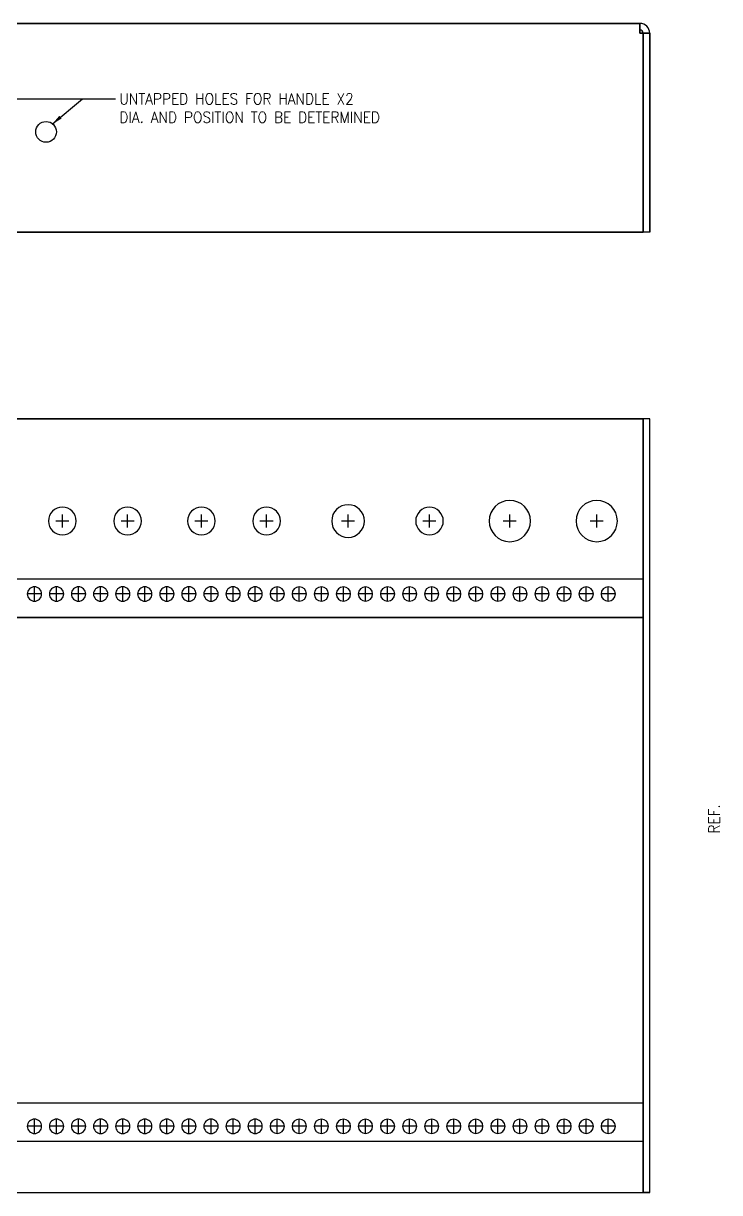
# Model space of a CAD drawing. Header units: inches. Extents: x -5.2 to 15.6, y -18.4 to 3.6.
# Drawn here: x 9.26 to 15.57, y -7.01 to 3.58 of the extents above; entities that cross this region are included whole.
import ezdxf

# ---------------------------------------------------------------- set-up
doc = ezdxf.new("R2010")
doc.units = ezdxf.units.IN
doc.header["$LTSCALE"] = 0.5
doc.header["$MEASUREMENT"] = 0
doc.layers.get('0').update_dxf_attribs({"lineweight": 25, "true_color": 0x000000})
doc.styles.add('QCADDimTextStyle', font='Unicode')
doc.styles.add('textstyle13', font='Standard')
doc.styles.add('textstyle14', font='Standard')
doc.dimstyles.new('QCADDimStyle', dxfattribs={"dimscale": 0.03937, "dimtxt": 2.5, "dimasz": 2.5, "dimexe": 1.25, "dimexo": 0.625, "dimtad": 1, "dimtoh": 1, "dimdec": 4, "dimzin": 0, "dimdsep": 46, "dimtxsty": 'QCADDimTextStyle', "dimcen": 0.09, "dimadec": 0, "dimazin": 0, "dimtfac": 1, "dimtdec": 4, "dimtofl": 0, "dimtmove": 0, "dimatfit": 3, "dimfxl": 1, "dimtolj": 1, "dimtzin": 0, "dimarcsym": 0})

msp = doc.modelspace()

# ---------------------------------------------------------------- linework, layer by layer
for p, q in [((0.088, 3.583), (14.852, 3.583)), ((14.852, 3.583), (0.088, 3.583)), ((0.088, 3.583), (14.852, 3.583)), ((14.852, 3.582), (14.852, 3.583)), ((14.852, 3.583), (14.852, 3.582)), ((14.852, 3.583), (14.852, 3.494)), ((14.852, 3.581), (14.852, 3.582)), ((14.852, 3.582), (14.852, 3.581)), ((14.852, 3.578), (14.852, 3.581)), ((14.852, 3.581), (14.852, 3.578)), ((14.852, 3.574), (14.852, 3.578)), ((14.852, 3.578), (14.852, 3.574)), ((14.852, 3.569), (14.852, 3.574)), ((14.852, 3.574), (14.852, 3.569)), ((14.852, 3.564), (14.852, 3.569)), ((14.852, 3.569), (14.852, 3.564)), ((14.852, 3.557), (14.852, 3.564)), ((14.852, 3.564), (14.852, 3.557)), ((14.852, 3.549), (14.852, 3.557)), ((14.852, 3.557), (14.852, 3.549)), ((14.852, 3.541), (14.852, 3.549)), ((14.852, 3.549), (14.852, 3.541)), ((14.852, 3.533), (14.852, 3.541)), ((14.852, 3.541), (14.852, 3.533)), ((14.852, 3.524), (14.852, 3.533)), ((14.852, 3.533), (14.852, 3.524)), ((14.852, 3.524), (14.852, 3.494)), ((14.852, 3.494), (14.852, 3.524)), ((14.852, 3.494), (14.882, 3.494)), ((14.881, 3.494), (14.852, 3.494)), ((14.881, 3.494), (14.852, 3.494)), ((14.881, 1.781), (14.881, 3.494)), ((14.881, 1.781), (14.881, 3.494)), ((14.882, 1.781), (14.882, 3.494)), ((14.882, 3.494), (14.882, 1.781)), ((14.882, 1.781), (14.882, 3.494)), ((14.882, 3.494), (14.941, 3.494)), ((14.882, 3.494), (14.941, 3.494)), ((14.941, 3.494), (14.882, 3.494)), ((14.882, 1.781), (14.882, 3.494)), ((14.941, 3.494), (14.941, 1.781)), ((14.941, 3.494), (14.941, 1.781)), ((14.941, 1.781), (14.941, 3.494)), ((14.881, 1.692), (14.881, 1.781)), ((14.881, 1.781), (14.881, 1.692)), ((14.882, 1.693), (14.882, 1.781)), ((14.882, 1.781), (14.882, 1.693)), ((14.882, 1.693), (14.882, 1.781)), ((14.882, 1.693), (14.882, 1.781)), ((14.941, 1.781), (14.941, 1.693)), ((14.941, 1.781), (14.941, 1.693)), ((14.941, 1.693), (14.941, 1.781)), ((14.881, 1.692), (0.059, 1.692)), ((14.273, 1.692), (7.301, 1.692)), ((7.301, 1.692), (14.273, 1.692)), ((7.301, 1.692), (14.273, 1.692)), ((14.882, 1.693), (14.273, 1.692)), ((14.273, 1.692), (14.881, 1.692)), ((14.941, 1.693), (14.882, 1.693)), ((14.941, 1.693), (14.882, 1.693)), ((14.941, 1.693), (14.882, 1.693)), ((14.941, 1.693), (14.882, 1.693)), ((14.882, 0), (0.059, 0)), ((0.059, 0), (14.882, 0)), ((0.059, 0), (14.882, 0)), ((14.942, 0), (14.882, 0)), ((14.882, 0), (14.883, -0.089)), ((14.883, -0.089), (14.882, 0)), ((14.882, 0), (14.882, -0.089)), ((14.883, 0), (14.882, -6.92)), ((14.882, 0), (14.882, -0.089)), ((14.882, -1.388), (14.882, -0.089)), ((14.882, -6.92), (14.883, -0.089)), ((14.882, -6.92), (14.882, -0.089)), ((14.882, -0.089), (14.882, -1.388)), ((14.882, -0.089), (14.883, -0.089)), ((14.882, -1.388), (14.882, -0.089)), ((14.883, -0.089), (14.883, 0)), ((14.942, 0), (14.883, 0)), ((14.942, 0), (14.883, 0)), ((14.883, -0.089), (14.883, 0)), ((14.883, -0.089), (14.883, -7.009)), ((14.883, -6.92), (14.883, -0.089)), ((14.942, -0.089), (14.942, 0)), ((14.942, -0.089), (14.942, 0)), ((14.942, -0.089), (14.942, 0)), ((14.942, -6.92), (14.942, -0.089)), ((14.942, -6.92), (14.942, -0.089)), ((14.942, -6.92), (14.942, -0.089)), ((9.677, -0.925), (9.559, -0.925)), ((9.618, -0.984), (9.618, -0.866)), ((10.268, -0.925), (10.15, -0.925)), ((10.209, -0.984), (10.209, -0.866)), ((10.937, -0.925), (10.819, -0.925)), ((10.878, -0.984), (10.878, -0.866)), ((11.528, -0.925), (11.409, -0.925)), ((11.469, -0.984), (11.469, -0.866)), ((12.266, -0.925), (12.148, -0.925)), ((12.207, -0.984), (12.207, -0.866)), ((13.004, -0.925), (12.886, -0.925)), ((12.945, -0.984), (12.945, -0.866)), ((13.732, -0.925), (13.614, -0.925)), ((13.673, -0.984), (13.673, -0.866)), ((14.52, -0.925), (14.402, -0.925)), ((14.461, -0.984), (14.461, -0.866)), ((14.882, -1.451), (0.059, -1.451)), ((14.882, -1.388), (14.882, -1.456)), ((14.882, -1.388), (14.882, -1.456)), ((14.882, -1.388), (14.882, -1.456)), ((14.882, -1.456), (14.882, -1.464)), ((14.882, -1.456), (14.882, -1.464)), ((14.882, -1.456), (14.882, -1.464)), ((14.882, -1.798), (14.882, -1.464)), ((14.882, -1.464), (14.882, -1.798)), ((14.882, -1.798), (14.882, -1.464)), ((9.424, -1.586), (9.306, -1.586)), ((9.365, -1.645), (9.365, -1.526)), ((9.624, -1.586), (9.506, -1.586)), ((9.565, -1.645), (9.565, -1.526)), ((9.824, -1.586), (9.706, -1.586)), ((9.765, -1.645), (9.765, -1.526)), ((10.024, -1.586), (9.906, -1.586)), ((9.965, -1.645), (9.965, -1.526)), ((10.224, -1.586), (10.106, -1.586)), ((10.165, -1.645), (10.165, -1.526)), ((10.424, -1.586), (10.306, -1.586)), ((10.365, -1.645), (10.365, -1.526)), ((10.624, -1.586), (10.506, -1.586)), ((10.565, -1.645), (10.565, -1.526)), ((10.824, -1.586), (10.706, -1.586)), ((10.765, -1.645), (10.765, -1.526)), ((11.024, -1.586), (10.906, -1.586)), ((10.965, -1.645), (10.965, -1.526)), ((11.224, -1.586), (11.106, -1.586)), ((11.165, -1.645), (11.165, -1.526)), ((11.424, -1.586), (11.306, -1.586)), ((11.365, -1.645), (11.365, -1.526)), ((11.624, -1.586), (11.506, -1.586)), ((11.565, -1.645), (11.565, -1.526)), ((11.824, -1.586), (11.706, -1.586)), ((11.765, -1.645), (11.765, -1.526)), ((12.024, -1.586), (11.906, -1.586)), ((11.965, -1.645), (11.965, -1.526)), ((12.224, -1.586), (12.106, -1.586)), ((12.165, -1.645), (12.165, -1.526)), ((12.424, -1.586), (12.306, -1.586)), ((12.365, -1.645), (12.365, -1.526)), ((12.624, -1.586), (12.506, -1.586)), ((12.565, -1.645), (12.565, -1.526)), ((12.824, -1.586), (12.706, -1.586)), ((12.765, -1.645), (12.765, -1.526)), ((13.024, -1.586), (12.906, -1.586)), ((12.965, -1.645), (12.965, -1.526)), ((13.224, -1.586), (13.106, -1.586)), ((13.165, -1.645), (13.165, -1.526)), ((13.424, -1.586), (13.306, -1.586)), ((13.365, -1.645), (13.365, -1.526)), ((13.624, -1.586), (13.506, -1.586)), ((13.565, -1.645), (13.565, -1.526)), ((13.824, -1.586), (13.706, -1.586)), ((13.765, -1.645), (13.765, -1.526)), ((14.024, -1.586), (13.906, -1.586)), ((13.965, -1.645), (13.965, -1.526)), ((14.224, -1.586), (14.106, -1.586)), ((14.165, -1.645), (14.165, -1.526)), ((14.424, -1.586), (14.306, -1.586)), ((14.365, -1.645), (14.365, -1.526)), ((14.624, -1.586), (14.506, -1.586)), ((14.565, -1.645), (14.565, -1.526)), ((0.059, -1.798), (14.882, -1.798)), ((14.853, -1.798), (0.089, -1.798)), ((0.089, -1.798), (14.853, -1.798)), ((14.853, -1.798), (14.882, -1.798)), ((14.882, -1.798), (14.853, -1.798)), ((0.059, -6.194), (14.882, -6.194)), ((0.089, -6.194), (14.853, -6.194)), ((0.089, -6.194), (14.853, -6.194)), ((14.853, -6.194), (14.882, -6.194)), ((14.853, -6.194), (14.882, -6.194)), ((14.882, -6.194), (14.882, -6.529)), ((14.882, -6.194), (14.882, -6.529)), ((14.882, -6.194), (14.882, -6.529)), ((9.365, -6.467), (9.365, -6.349)), ((9.565, -6.467), (9.565, -6.349)), ((9.765, -6.467), (9.765, -6.349)), ((9.965, -6.467), (9.965, -6.349)), ((10.165, -6.467), (10.165, -6.349)), ((10.365, -6.467), (10.365, -6.349)), ((10.565, -6.467), (10.565, -6.349)), ((10.765, -6.467), (10.765, -6.349)), ((10.965, -6.467), (10.965, -6.349)), ((11.165, -6.467), (11.165, -6.349)), ((11.365, -6.467), (11.365, -6.349)), ((11.565, -6.467), (11.565, -6.349)), ((11.765, -6.467), (11.765, -6.349)), ((11.965, -6.467), (11.965, -6.349)), ((12.165, -6.467), (12.165, -6.349)), ((12.365, -6.467), (12.365, -6.349)), ((12.565, -6.467), (12.565, -6.349)), ((12.765, -6.467), (12.765, -6.349)), ((12.965, -6.467), (12.965, -6.349)), ((13.165, -6.467), (13.165, -6.349)), ((13.365, -6.467), (13.365, -6.349)), ((13.565, -6.467), (13.565, -6.349)), ((13.765, -6.467), (13.765, -6.349)), ((13.965, -6.467), (13.965, -6.349)), ((14.165, -6.467), (14.165, -6.349)), ((14.365, -6.467), (14.365, -6.349)), ((14.565, -6.467), (14.565, -6.349)), ((9.424, -6.408), (9.306, -6.408)), ((9.624, -6.408), (9.506, -6.408)), ((9.824, -6.408), (9.706, -6.408)), ((10.024, -6.408), (9.906, -6.408)), ((10.224, -6.408), (10.106, -6.408)), ((10.424, -6.408), (10.306, -6.408)), ((10.624, -6.408), (10.506, -6.408)), ((10.824, -6.408), (10.706, -6.408)), ((11.024, -6.408), (10.906, -6.408)), ((11.224, -6.408), (11.106, -6.408)), ((11.424, -6.408), (11.306, -6.408)), ((11.624, -6.408), (11.506, -6.408)), ((11.824, -6.408), (11.706, -6.408)), ((12.024, -6.408), (11.906, -6.408)), ((12.224, -6.408), (12.106, -6.408)), ((12.424, -6.408), (12.306, -6.408)), ((12.624, -6.408), (12.506, -6.408)), ((12.824, -6.408), (12.706, -6.408)), ((13.024, -6.408), (12.906, -6.408)), ((13.224, -6.408), (13.106, -6.408)), ((13.424, -6.408), (13.306, -6.408)), ((13.624, -6.408), (13.506, -6.408)), ((13.824, -6.408), (13.706, -6.408)), ((14.024, -6.408), (13.906, -6.408)), ((14.224, -6.408), (14.106, -6.408)), ((14.424, -6.408), (14.306, -6.408)), ((14.624, -6.408), (14.506, -6.408)), ((0.059, -6.543), (14.882, -6.543)), ((14.882, -6.529), (14.882, -6.537)), ((14.882, -6.537), (14.882, -6.529)), ((14.882, -6.537), (14.882, -6.529)), ((14.882, -6.605), (14.882, -6.537)), ((14.882, -6.537), (14.882, -6.605)), ((14.882, -6.605), (14.882, -6.537)), ((14.882, -6.605), (14.882, -6.92)), ((14.882, -6.605), (14.882, -6.92)), ((14.882, -6.605), (14.882, -6.92)), ((14.882, -7.009), (14.883, -6.92)), ((14.883, -6.92), (14.882, -7.009)), ((14.882, -7.009), (14.882, -6.92)), ((14.883, -7.009), (14.882, -6.92)), ((14.882, -6.92), (14.883, -6.92)), ((14.882, -7.009), (14.882, -6.92)), ((14.883, -7.009), (14.883, -6.92)), ((14.942, -7.009), (14.942, -6.92)), ((14.942, -7.009), (14.942, -6.92)), ((14.942, -7.009), (14.942, -6.92)), ((0.059, -7.009), (14.882, -7.009)), ((0.059, -7.009), (14.882, -7.009)), ((0.059, -7.009), (14.882, -7.009)), ((14.882, -7.009), (14.942, -7.009)), ((14.942, -7.009), (14.883, -7.009)), ((14.883, -7.009), (14.942, -7.009)), ((14.942, -7.009), (14.883, -7.009))]:
    msp.add_line(p, q)
msp.add_circle((9.47, 2.6), 0.094)
for centre, radius, start, end in [((14.852, 3.494), 0.089, 0.0021, 89.9979), ((14.852, 3.494), 0.089, 0.0021, 89.9979), ((14.852, 3.494), 0.089, 0.0021, 89.9979), ((14.852, 3.494), 0.0299, 359.989, 90.011), ((14.852, 3.494), 0.0299, 359.989, 90.011), ((14.852, 3.494), 0.0299, 359.989, 90.011), ((13.673, -0.925), 0.187, 90.0024, 179.9976), ((13.673, -0.925), 0.187, 90.0024, 179.9976), ((13.673, -0.925), 0.187, 0.0024, 89.9976), ((13.673, -0.925), 0.187, 0.0024, 89.9976), ((14.461, -0.925), 0.187, 90.0024, 179.9976), ((14.461, -0.925), 0.187, 90.0024, 179.9976), ((14.461, -0.925), 0.187, 0.0024, 89.9976), ((14.461, -0.925), 0.187, 0.0024, 89.9976), ((9.618, -0.925), 0.125, 90.0001, 179.9999), ((9.618, -0.925), 0.125, 90.0001, 179.9999), ((9.618, -0.925), 0.125, 0.0001, 89.9999), ((9.618, -0.925), 0.125, 0.0001, 89.9999), ((10.209, -0.925), 0.125, 90.0001, 179.9999), ((10.209, -0.925), 0.125, 90.0001, 179.9999), ((10.209, -0.925), 0.125, 0.0001, 89.9999), ((10.209, -0.925), 0.125, 0.0001, 89.9999), ((10.878, -0.925), 0.125, 90.0001, 179.9999), ((10.878, -0.925), 0.125, 90.0001, 179.9999), ((10.878, -0.925), 0.125, 0.0001, 89.9999), ((10.878, -0.925), 0.125, 0.0001, 89.9999), ((11.469, -0.925), 0.125, 90.0001, 179.9999), ((11.469, -0.925), 0.125, 90.0001, 179.9999), ((11.469, -0.925), 0.125, 359.9943, 90.0057), ((11.469, -0.925), 0.125, 359.9943, 90.0057), ((12.207, -0.925), 0.148, 90.0003, 179.9997), ((12.207, -0.925), 0.148, 90.0003, 179.9997), ((12.207, -0.925), 0.148, 0.0003, 89.9997), ((12.207, -0.925), 0.148, 0.0003, 89.9997), ((12.945, -0.925), 0.125, 89.9943, 180.0057), ((12.945, -0.925), 0.125, 89.9943, 180.0057), ((12.945, -0.925), 0.125, 359.9943, 90.0057), ((12.945, -0.925), 0.125, 359.9943, 90.0057), ((9.618, -0.925), 0.125, 180.0001, 269.9999), ((9.618, -0.925), 0.125, 180.0001, 269.9999), ((9.618, -0.925), 0.125, 270.0001, 359.9999), ((9.618, -0.925), 0.125, 270.0001, 359.9999), ((10.209, -0.925), 0.125, 180.0001, 269.9999), ((10.209, -0.925), 0.125, 180.0001, 269.9999), ((10.209, -0.925), 0.125, 270.0001, 359.9999), ((10.209, -0.925), 0.125, 270.0001, 359.9999), ((10.878, -0.925), 0.125, 180.0001, 269.9999), ((10.878, -0.925), 0.125, 180.0001, 269.9999), ((10.878, -0.925), 0.125, 270.0001, 359.9999), ((10.878, -0.925), 0.125, 270.0001, 359.9999), ((11.469, -0.925), 0.125, 180.0001, 269.9999), ((11.469, -0.925), 0.125, 180.0001, 269.9999), ((11.469, -0.925), 0.125, 269.9943, 0.0057), ((11.469, -0.925), 0.125, 269.9943, 0.0057), ((12.207, -0.925), 0.148, 180.0003, 269.9997), ((12.207, -0.925), 0.148, 180.0003, 269.9997), ((12.207, -0.925), 0.148, 270.0003, 359.9997), ((12.207, -0.925), 0.148, 270.0003, 359.9997), ((12.945, -0.925), 0.125, 179.9943, 270.0057), ((12.945, -0.925), 0.125, 179.9943, 270.0057), ((12.945, -0.925), 0.125, 269.9943, 0.0057), ((12.945, -0.925), 0.125, 269.9943, 0.0057), ((13.673, -0.925), 0.187, 180.0024, 269.9976), ((13.673, -0.925), 0.187, 180.0024, 269.9976), ((13.673, -0.925), 0.187, 270.0024, 359.9976), ((13.673, -0.925), 0.187, 270.0024, 359.9976), ((14.461, -0.925), 0.187, 180.0024, 269.9976), ((14.461, -0.925), 0.187, 180.0024, 269.9976), ((14.461, -0.925), 0.187, 270.0024, 359.9976), ((14.461, -0.925), 0.187, 270.0024, 359.9976), ((9.365, -1.586), 0.065, 89.9987, 180.0013), ((9.365, -1.586), 0.065, 89.9987, 180.0013), ((9.365, -1.586), 0.065, 179.9987, 270.0013), ((9.365, -1.586), 0.065, 179.9987, 270.0013), ((9.365, -1.586), 0.065, 359.9987, 90.0013), ((9.365, -1.586), 0.065, 359.9987, 90.0013), ((9.365, -1.586), 0.065, 269.9987, 0.0013), ((9.365, -1.586), 0.065, 269.9987, 0.0013), ((9.565, -1.586), 0.065, 89.9987, 180.0013), ((9.565, -1.586), 0.065, 89.9987, 180.0013), ((9.565, -1.586), 0.065, 179.9987, 270.0013), ((9.565, -1.586), 0.065, 179.9987, 270.0013), ((9.565, -1.586), 0.065, 359.9987, 90.0013), ((9.565, -1.586), 0.065, 359.9987, 90.0013), ((9.565, -1.586), 0.065, 269.9987, 0.0013), ((9.565, -1.586), 0.065, 269.9987, 0.0013), ((9.765, -1.586), 0.065, 89.9987, 180.0013), ((9.765, -1.586), 0.065, 89.9987, 180.0013), ((9.765, -1.586), 0.065, 179.9987, 270.0013), ((9.765, -1.586), 0.065, 179.9987, 270.0013), ((9.765, -1.586), 0.065, 359.9987, 90.0013), ((9.765, -1.586), 0.065, 359.9987, 90.0013), ((9.765, -1.586), 0.065, 269.9987, 0.0013), ((9.765, -1.586), 0.065, 269.9987, 0.0013), ((9.965, -1.586), 0.065, 89.9987, 180.0013), ((9.965, -1.586), 0.065, 89.9987, 180.0013), ((9.965, -1.586), 0.065, 179.9987, 270.0013), ((9.965, -1.586), 0.065, 179.9987, 270.0013), ((9.965, -1.586), 0.065, 359.9987, 90.0013), ((9.965, -1.586), 0.065, 359.9987, 90.0013), ((9.965, -1.586), 0.065, 269.9987, 0.0013), ((9.965, -1.586), 0.065, 269.9987, 0.0013), ((10.165, -1.586), 0.065, 89.9987, 180.0013), ((10.165, -1.586), 0.065, 89.9987, 180.0013), ((10.165, -1.586), 0.065, 179.9987, 270.0013), ((10.165, -1.586), 0.065, 179.9987, 270.0013), ((10.165, -1.586), 0.065, 359.9987, 90.0013), ((10.165, -1.586), 0.065, 359.9987, 90.0013), ((10.165, -1.586), 0.065, 269.9987, 0.0013), ((10.165, -1.586), 0.065, 269.9987, 0.0013), ((10.365, -1.586), 0.065, 89.9987, 180.0013), ((10.365, -1.586), 0.065, 89.9987, 180.0013), ((10.365, -1.586), 0.065, 179.9987, 270.0013), ((10.365, -1.586), 0.065, 179.9987, 270.0013), ((10.365, -1.586), 0.065, 359.9987, 90.0013), ((10.365, -1.586), 0.065, 359.9987, 90.0013), ((10.365, -1.586), 0.065, 269.9987, 0.0013), ((10.365, -1.586), 0.065, 269.9987, 0.0013), ((10.565, -1.586), 0.065, 89.9987, 180.0013), ((10.565, -1.586), 0.065, 89.9987, 180.0013), ((10.565, -1.586), 0.065, 179.9987, 270.0013), ((10.565, -1.586), 0.065, 179.9987, 270.0013), ((10.565, -1.586), 0.065, 359.9987, 90.0013), ((10.565, -1.586), 0.065, 359.9987, 90.0013), ((10.565, -1.586), 0.065, 269.9987, 0.0013), ((10.565, -1.586), 0.065, 269.9987, 0.0013), ((10.765, -1.586), 0.065, 89.9987, 180.0013), ((10.765, -1.586), 0.065, 89.9987, 180.0013), ((10.765, -1.586), 0.065, 179.9987, 270.0013), ((10.765, -1.586), 0.065, 179.9987, 270.0013), ((10.765, -1.586), 0.065, 359.9987, 90.0013), ((10.765, -1.586), 0.065, 359.9987, 90.0013), ((10.765, -1.586), 0.065, 269.9987, 0.0013), ((10.765, -1.586), 0.065, 269.9987, 0.0013), ((10.965, -1.586), 0.065, 89.9987, 180.0013), ((10.965, -1.586), 0.065, 89.9987, 180.0013), ((10.965, -1.586), 0.065, 179.9987, 270.0013), ((10.965, -1.586), 0.065, 179.9987, 270.0013), ((10.965, -1.586), 0.065, 359.9987, 90.0013), ((10.965, -1.586), 0.065, 359.9987, 90.0013), ((10.965, -1.586), 0.065, 269.9987, 0.0013), ((10.965, -1.586), 0.065, 269.9987, 0.0013), ((11.165, -1.586), 0.065, 89.9987, 180.0013), ((11.165, -1.586), 0.065, 89.9987, 180.0013), ((11.165, -1.586), 0.065, 179.9987, 270.0013), ((11.165, -1.586), 0.065, 179.9987, 270.0013), ((11.165, -1.586), 0.065, 359.9987, 90.0013), ((11.165, -1.586), 0.065, 359.9987, 90.0013), ((11.165, -1.586), 0.065, 269.9987, 0.0013), ((11.165, -1.586), 0.065, 269.9987, 0.0013), ((11.365, -1.586), 0.065, 89.9987, 180.0013), ((11.365, -1.586), 0.065, 89.9987, 180.0013), ((11.365, -1.586), 0.065, 179.9987, 270.0013), ((11.365, -1.586), 0.065, 179.9987, 270.0013), ((11.365, -1.586), 0.065, 359.9987, 90.0013), ((11.365, -1.586), 0.065, 359.9987, 90.0013), ((11.365, -1.586), 0.065, 269.9987, 0.0013), ((11.365, -1.586), 0.065, 269.9987, 0.0013), ((11.565, -1.586), 0.065, 90.0053, 179.9947), ((11.565, -1.586), 0.065, 90.0053, 179.9947), ((11.565, -1.586), 0.065, 180.0053, 269.9947), ((11.565, -1.586), 0.065, 180.0053, 269.9947), ((11.565, -1.586), 0.065, 0.0053, 89.9947), ((11.565, -1.586), 0.065, 0.0053, 89.9947), ((11.565, -1.586), 0.065, 270.0053, 359.9947), ((11.565, -1.586), 0.065, 270.0053, 359.9947), ((11.765, -1.586), 0.065, 90.0053, 179.9947), ((11.765, -1.586), 0.065, 90.0053, 179.9947), ((11.765, -1.586), 0.065, 180.0053, 269.9947), ((11.765, -1.586), 0.065, 180.0053, 269.9947), ((11.765, -1.586), 0.065, 0.0053, 89.9947), ((11.765, -1.586), 0.065, 0.0053, 89.9947), ((11.765, -1.586), 0.065, 270.0053, 359.9947), ((11.765, -1.586), 0.065, 270.0053, 359.9947), ((11.965, -1.586), 0.065, 90.0053, 179.9947), ((11.965, -1.586), 0.065, 90.0053, 179.9947), ((11.965, -1.586), 0.065, 180.0053, 269.9947), ((11.965, -1.586), 0.065, 180.0053, 269.9947), ((11.965, -1.586), 0.065, 0.0053, 89.9947), ((11.965, -1.586), 0.065, 0.0053, 89.9947), ((11.965, -1.586), 0.065, 270.0053, 359.9947), ((11.965, -1.586), 0.065, 270.0053, 359.9947), ((12.165, -1.586), 0.065, 90.0053, 179.9947), ((12.165, -1.586), 0.065, 90.0053, 179.9947), ((12.165, -1.586), 0.065, 180.0053, 269.9947), ((12.165, -1.586), 0.065, 180.0053, 269.9947), ((12.165, -1.586), 0.065, 0.0053, 89.9947), ((12.165, -1.586), 0.065, 0.0053, 89.9947), ((12.165, -1.586), 0.065, 270.0053, 359.9947), ((12.165, -1.586), 0.065, 270.0053, 359.9947), ((12.365, -1.586), 0.065, 90.0053, 179.9947), ((12.365, -1.586), 0.065, 90.0053, 179.9947), ((12.365, -1.586), 0.065, 180.0053, 269.9947), ((12.365, -1.586), 0.065, 180.0053, 269.9947), ((12.365, -1.586), 0.065, 0.0053, 89.9947), ((12.365, -1.586), 0.065, 0.0053, 89.9947), ((12.365, -1.586), 0.065, 270.0053, 359.9947), ((12.365, -1.586), 0.065, 270.0053, 359.9947), ((12.565, -1.586), 0.065, 90.0053, 179.9947), ((12.565, -1.586), 0.065, 90.0053, 179.9947), ((12.565, -1.586), 0.065, 180.0053, 269.9947), ((12.565, -1.586), 0.065, 180.0053, 269.9947), ((12.565, -1.586), 0.065, 0.0053, 89.9947), ((12.565, -1.586), 0.065, 0.0053, 89.9947), ((12.565, -1.586), 0.065, 270.0053, 359.9947), ((12.565, -1.586), 0.065, 270.0053, 359.9947), ((12.765, -1.586), 0.065, 90.0053, 179.9947), ((12.765, -1.586), 0.065, 90.0053, 179.9947), ((12.765, -1.586), 0.065, 180.0053, 269.9947), ((12.765, -1.586), 0.065, 180.0053, 269.9947), ((12.765, -1.586), 0.065, 0.0053, 89.9947), ((12.765, -1.586), 0.065, 0.0053, 89.9947), ((12.765, -1.586), 0.065, 270.0053, 359.9947), ((12.765, -1.586), 0.065, 270.0053, 359.9947), ((12.965, -1.586), 0.065, 90.0053, 179.9947), ((12.965, -1.586), 0.065, 90.0053, 179.9947), ((12.965, -1.586), 0.065, 180.0053, 269.9947), ((12.965, -1.586), 0.065, 180.0053, 269.9947), ((12.965, -1.586), 0.065, 0.0053, 89.9947), ((12.965, -1.586), 0.065, 0.0053, 89.9947), ((12.965, -1.586), 0.065, 270.0053, 359.9947), ((12.965, -1.586), 0.065, 270.0053, 359.9947), ((13.165, -1.586), 0.065, 90.0053, 179.9947), ((13.165, -1.586), 0.065, 90.0053, 179.9947), ((13.165, -1.586), 0.065, 180.0053, 269.9947), ((13.165, -1.586), 0.065, 180.0053, 269.9947), ((13.165, -1.586), 0.065, 0.0053, 89.9947), ((13.165, -1.586), 0.065, 0.0053, 89.9947), ((13.165, -1.586), 0.065, 270.0053, 359.9947), ((13.165, -1.586), 0.065, 270.0053, 359.9947), ((13.365, -1.586), 0.065, 90.0053, 179.9947), ((13.365, -1.586), 0.065, 90.0053, 179.9947), ((13.365, -1.586), 0.065, 180.0053, 269.9947), ((13.365, -1.586), 0.065, 180.0053, 269.9947), ((13.365, -1.586), 0.065, 0.0053, 89.9947), ((13.365, -1.586), 0.065, 0.0053, 89.9947), ((13.365, -1.586), 0.065, 270.0053, 359.9947), ((13.365, -1.586), 0.065, 270.0053, 359.9947), ((13.565, -1.586), 0.065, 90.0053, 179.9947), ((13.565, -1.586), 0.065, 90.0053, 179.9947), ((13.565, -1.586), 0.065, 180.0053, 269.9947), ((13.565, -1.586), 0.065, 180.0053, 269.9947), ((13.565, -1.586), 0.065, 0.0053, 89.9947), ((13.565, -1.586), 0.065, 0.0053, 89.9947), ((13.565, -1.586), 0.065, 270.0053, 359.9947), ((13.565, -1.586), 0.065, 270.0053, 359.9947), ((13.765, -1.586), 0.065, 90.0053, 179.9947), ((13.765, -1.586), 0.065, 90.0053, 179.9947), ((13.765, -1.586), 0.065, 180.0053, 269.9947), ((13.765, -1.586), 0.065, 180.0053, 269.9947), ((13.765, -1.586), 0.065, 0.0053, 89.9947), ((13.765, -1.586), 0.065, 0.0053, 89.9947), ((13.765, -1.586), 0.065, 270.0053, 359.9947), ((13.765, -1.586), 0.065, 270.0053, 359.9947), ((13.965, -1.586), 0.065, 90.0053, 179.9947), ((13.965, -1.586), 0.065, 90.0053, 179.9947), ((13.965, -1.586), 0.065, 180.0053, 269.9947), ((13.965, -1.586), 0.065, 180.0053, 269.9947), ((13.965, -1.586), 0.065, 0.0053, 89.9947), ((13.965, -1.586), 0.065, 0.0053, 89.9947), ((13.965, -1.586), 0.065, 270.0053, 359.9947), ((13.965, -1.586), 0.065, 270.0053, 359.9947), ((14.165, -1.586), 0.065, 90.0053, 179.9947), ((14.165, -1.586), 0.065, 90.0053, 179.9947), ((14.165, -1.586), 0.065, 180.0053, 269.9947), ((14.165, -1.586), 0.065, 180.0053, 269.9947), ((14.165, -1.586), 0.065, 0.0053, 89.9947), ((14.165, -1.586), 0.065, 0.0053, 89.9947), ((14.165, -1.586), 0.065, 270.0053, 359.9947), ((14.165, -1.586), 0.065, 270.0053, 359.9947), ((14.365, -1.586), 0.065, 90.0053, 179.9947), ((14.365, -1.586), 0.065, 90.0053, 179.9947), ((14.365, -1.586), 0.065, 180.0053, 269.9947), ((14.365, -1.586), 0.065, 180.0053, 269.9947), ((14.365, -1.586), 0.065, 0.0053, 89.9947), ((14.365, -1.586), 0.065, 0.0053, 89.9947), ((14.365, -1.586), 0.065, 270.0053, 359.9947), ((14.365, -1.586), 0.065, 270.0053, 359.9947), ((14.565, -1.586), 0.065, 90.0053, 179.9947), ((14.565, -1.586), 0.065, 90.0053, 179.9947), ((14.565, -1.586), 0.065, 180.0053, 269.9947), ((14.565, -1.586), 0.065, 180.0053, 269.9947), ((14.565, -1.586), 0.065, 0.0053, 89.9947), ((14.565, -1.586), 0.065, 0.0053, 89.9947), ((14.565, -1.586), 0.065, 270.0053, 359.9947), ((14.565, -1.586), 0.065, 270.0053, 359.9947), ((9.365, -6.408), 0.065, 89.9987, 180.0013), ((9.365, -6.408), 0.065, 89.9987, 180.0013), ((9.365, -6.408), 0.065, 359.9987, 90.0013), ((9.365, -6.408), 0.065, 359.9987, 90.0013), ((9.565, -6.408), 0.065, 89.9987, 180.0013), ((9.565, -6.408), 0.065, 89.9987, 180.0013), ((9.565, -6.408), 0.065, 359.9987, 90.0013), ((9.565, -6.408), 0.065, 359.9987, 90.0013), ((9.765, -6.408), 0.065, 89.9987, 180.0013), ((9.765, -6.408), 0.065, 89.9987, 180.0013), ((9.765, -6.408), 0.065, 359.9987, 90.0013), ((9.765, -6.408), 0.065, 359.9987, 90.0013), ((9.965, -6.408), 0.065, 89.9987, 180.0013), ((9.965, -6.408), 0.065, 89.9987, 180.0013), ((9.965, -6.408), 0.065, 359.9987, 90.0013), ((9.965, -6.408), 0.065, 359.9987, 90.0013), ((10.165, -6.408), 0.065, 89.9987, 180.0013), ((10.165, -6.408), 0.065, 89.9987, 180.0013), ((10.165, -6.408), 0.065, 359.9987, 90.0013), ((10.165, -6.408), 0.065, 359.9987, 90.0013), ((10.365, -6.408), 0.065, 89.9987, 180.0013), ((10.365, -6.408), 0.065, 89.9987, 180.0013), ((10.365, -6.408), 0.065, 359.9987, 90.0013), ((10.365, -6.408), 0.065, 359.9987, 90.0013), ((10.565, -6.408), 0.065, 89.9987, 180.0013), ((10.565, -6.408), 0.065, 89.9987, 180.0013), ((10.565, -6.408), 0.065, 359.9987, 90.0013), ((10.565, -6.408), 0.065, 359.9987, 90.0013), ((10.765, -6.408), 0.065, 89.9987, 180.0013), ((10.765, -6.408), 0.065, 89.9987, 180.0013), ((10.765, -6.408), 0.065, 359.9987, 90.0013), ((10.765, -6.408), 0.065, 359.9987, 90.0013), ((10.965, -6.408), 0.065, 89.9987, 180.0013), ((10.965, -6.408), 0.065, 89.9987, 180.0013), ((10.965, -6.408), 0.065, 359.9987, 90.0013), ((10.965, -6.408), 0.065, 359.9987, 90.0013), ((11.165, -6.408), 0.065, 89.9987, 180.0013), ((11.165, -6.408), 0.065, 89.9987, 180.0013), ((11.165, -6.408), 0.065, 359.9987, 90.0013), ((11.165, -6.408), 0.065, 359.9987, 90.0013), ((11.365, -6.408), 0.065, 89.9987, 180.0013), ((11.365, -6.408), 0.065, 89.9987, 180.0013), ((11.365, -6.408), 0.065, 359.9987, 90.0013), ((11.365, -6.408), 0.065, 359.9987, 90.0013), ((11.565, -6.408), 0.065, 90.0053, 179.9947), ((11.565, -6.408), 0.065, 90.0053, 179.9947), ((11.565, -6.408), 0.065, 0.0053, 89.9947), ((11.565, -6.408), 0.065, 0.0053, 89.9947), ((11.765, -6.408), 0.065, 90.0053, 179.9947), ((11.765, -6.408), 0.065, 90.0053, 179.9947), ((11.765, -6.408), 0.065, 0.0053, 89.9947), ((11.765, -6.408), 0.065, 0.0053, 89.9947), ((11.965, -6.408), 0.065, 90.0053, 179.9947), ((11.965, -6.408), 0.065, 90.0053, 179.9947), ((11.965, -6.408), 0.065, 0.0053, 89.9947), ((11.965, -6.408), 0.065, 0.0053, 89.9947), ((12.165, -6.408), 0.065, 90.0053, 179.9947), ((12.165, -6.408), 0.065, 90.0053, 179.9947), ((12.165, -6.408), 0.065, 0.0053, 89.9947), ((12.165, -6.408), 0.065, 0.0053, 89.9947), ((12.365, -6.408), 0.065, 90.0053, 179.9947), ((12.365, -6.408), 0.065, 90.0053, 179.9947), ((12.365, -6.408), 0.065, 0.0053, 89.9947), ((12.365, -6.408), 0.065, 0.0053, 89.9947), ((12.565, -6.408), 0.065, 90.0053, 179.9947), ((12.565, -6.408), 0.065, 90.0053, 179.9947), ((12.565, -6.408), 0.065, 0.0053, 89.9947), ((12.565, -6.408), 0.065, 0.0053, 89.9947), ((12.765, -6.408), 0.065, 90.0053, 179.9947), ((12.765, -6.408), 0.065, 90.0053, 179.9947), ((12.765, -6.408), 0.065, 0.0053, 89.9947), ((12.765, -6.408), 0.065, 0.0053, 89.9947), ((12.965, -6.408), 0.065, 90.0053, 179.9947), ((12.965, -6.408), 0.065, 90.0053, 179.9947), ((12.965, -6.408), 0.065, 0.0053, 89.9947), ((12.965, -6.408), 0.065, 0.0053, 89.9947), ((13.165, -6.408), 0.065, 90.0053, 179.9947), ((13.165, -6.408), 0.065, 90.0053, 179.9947), ((13.165, -6.408), 0.065, 0.0053, 89.9947), ((13.165, -6.408), 0.065, 0.0053, 89.9947), ((13.365, -6.408), 0.065, 90.0053, 179.9947), ((13.365, -6.408), 0.065, 90.0053, 179.9947), ((13.365, -6.408), 0.065, 0.0053, 89.9947), ((13.365, -6.408), 0.065, 0.0053, 89.9947), ((13.565, -6.408), 0.065, 90.0053, 179.9947), ((13.565, -6.408), 0.065, 90.0053, 179.9947), ((13.565, -6.408), 0.065, 0.0053, 89.9947), ((13.565, -6.408), 0.065, 0.0053, 89.9947), ((13.765, -6.408), 0.065, 90.0053, 179.9947), ((13.765, -6.408), 0.065, 90.0053, 179.9947), ((13.765, -6.408), 0.065, 0.0053, 89.9947), ((13.765, -6.408), 0.065, 0.0053, 89.9947), ((13.965, -6.408), 0.065, 90.0053, 179.9947), ((13.965, -6.408), 0.065, 90.0053, 179.9947), ((13.965, -6.408), 0.065, 0.0053, 89.9947), ((13.965, -6.408), 0.065, 0.0053, 89.9947), ((14.165, -6.408), 0.065, 90.0053, 179.9947), ((14.165, -6.408), 0.065, 90.0053, 179.9947), ((14.165, -6.408), 0.065, 0.0053, 89.9947), ((14.165, -6.408), 0.065, 0.0053, 89.9947), ((14.365, -6.408), 0.065, 90.0053, 179.9947), ((14.365, -6.408), 0.065, 90.0053, 179.9947), ((14.365, -6.408), 0.065, 0.0053, 89.9947), ((14.365, -6.408), 0.065, 0.0053, 89.9947), ((14.565, -6.408), 0.065, 90.0053, 179.9947), ((14.565, -6.408), 0.065, 90.0053, 179.9947), ((14.565, -6.408), 0.065, 0.0053, 89.9947), ((14.565, -6.408), 0.065, 0.0053, 89.9947), ((9.365, -6.408), 0.065, 179.9987, 270.0013), ((9.365, -6.408), 0.065, 179.9987, 270.0013), ((9.365, -6.408), 0.065, 269.9987, 0.0013), ((9.365, -6.408), 0.065, 269.9987, 0.0013), ((9.565, -6.408), 0.065, 179.9987, 270.0013), ((9.565, -6.408), 0.065, 179.9987, 270.0013), ((9.565, -6.408), 0.065, 269.9987, 0.0013), ((9.565, -6.408), 0.065, 269.9987, 0.0013), ((9.765, -6.408), 0.065, 179.9987, 270.0013), ((9.765, -6.408), 0.065, 179.9987, 270.0013), ((9.765, -6.408), 0.065, 269.9987, 0.0013), ((9.765, -6.408), 0.065, 269.9987, 0.0013), ((9.965, -6.408), 0.065, 179.9987, 270.0013), ((9.965, -6.408), 0.065, 179.9987, 270.0013), ((9.965, -6.408), 0.065, 269.9987, 0.0013), ((9.965, -6.408), 0.065, 269.9987, 0.0013), ((10.165, -6.408), 0.065, 179.9987, 270.0013), ((10.165, -6.408), 0.065, 179.9987, 270.0013), ((10.165, -6.408), 0.065, 269.9987, 0.0013), ((10.165, -6.408), 0.065, 269.9987, 0.0013), ((10.365, -6.408), 0.065, 179.9987, 270.0013), ((10.365, -6.408), 0.065, 179.9987, 270.0013), ((10.365, -6.408), 0.065, 269.9987, 0.0013), ((10.365, -6.408), 0.065, 269.9987, 0.0013), ((10.565, -6.408), 0.065, 179.9987, 270.0013), ((10.565, -6.408), 0.065, 179.9987, 270.0013), ((10.565, -6.408), 0.065, 269.9987, 0.0013), ((10.565, -6.408), 0.065, 269.9987, 0.0013), ((10.765, -6.408), 0.065, 179.9987, 270.0013), ((10.765, -6.408), 0.065, 179.9987, 270.0013), ((10.765, -6.408), 0.065, 269.9987, 0.0013), ((10.765, -6.408), 0.065, 269.9987, 0.0013), ((10.965, -6.408), 0.065, 179.9987, 270.0013), ((10.965, -6.408), 0.065, 179.9987, 270.0013), ((10.965, -6.408), 0.065, 269.9987, 0.0013), ((10.965, -6.408), 0.065, 269.9987, 0.0013), ((11.165, -6.408), 0.065, 179.9987, 270.0013), ((11.165, -6.408), 0.065, 179.9987, 270.0013), ((11.165, -6.408), 0.065, 269.9987, 0.0013), ((11.165, -6.408), 0.065, 269.9987, 0.0013), ((11.365, -6.408), 0.065, 179.9987, 270.0013), ((11.365, -6.408), 0.065, 179.9987, 270.0013), ((11.365, -6.408), 0.065, 269.9987, 0.0013), ((11.365, -6.408), 0.065, 269.9987, 0.0013), ((11.565, -6.408), 0.065, 180.0053, 269.9947), ((11.565, -6.408), 0.065, 180.0053, 269.9947), ((11.565, -6.408), 0.065, 270.0053, 359.9947), ((11.565, -6.408), 0.065, 270.0053, 359.9947), ((11.765, -6.408), 0.065, 180.0053, 269.9947), ((11.765, -6.408), 0.065, 180.0053, 269.9947), ((11.765, -6.408), 0.065, 270.0053, 359.9947), ((11.765, -6.408), 0.065, 270.0053, 359.9947), ((11.965, -6.408), 0.065, 180.0053, 269.9947), ((11.965, -6.408), 0.065, 180.0053, 269.9947), ((11.965, -6.408), 0.065, 270.0053, 359.9947), ((11.965, -6.408), 0.065, 270.0053, 359.9947), ((12.165, -6.408), 0.065, 180.0053, 269.9947), ((12.165, -6.408), 0.065, 180.0053, 269.9947), ((12.165, -6.408), 0.065, 270.0053, 359.9947), ((12.165, -6.408), 0.065, 270.0053, 359.9947), ((12.365, -6.408), 0.065, 180.0053, 269.9947), ((12.365, -6.408), 0.065, 180.0053, 269.9947), ((12.365, -6.408), 0.065, 270.0053, 359.9947), ((12.365, -6.408), 0.065, 270.0053, 359.9947), ((12.565, -6.408), 0.065, 180.0053, 269.9947), ((12.565, -6.408), 0.065, 180.0053, 269.9947), ((12.565, -6.408), 0.065, 270.0053, 359.9947), ((12.565, -6.408), 0.065, 270.0053, 359.9947), ((12.765, -6.408), 0.065, 180.0053, 269.9947), ((12.765, -6.408), 0.065, 180.0053, 269.9947), ((12.765, -6.408), 0.065, 270.0053, 359.9947), ((12.765, -6.408), 0.065, 270.0053, 359.9947), ((12.965, -6.408), 0.065, 180.0053, 269.9947), ((12.965, -6.408), 0.065, 180.0053, 269.9947), ((12.965, -6.408), 0.065, 270.0053, 359.9947), ((12.965, -6.408), 0.065, 270.0053, 359.9947), ((13.165, -6.408), 0.065, 180.0053, 269.9947), ((13.165, -6.408), 0.065, 180.0053, 269.9947), ((13.165, -6.408), 0.065, 270.0053, 359.9947), ((13.165, -6.408), 0.065, 270.0053, 359.9947), ((13.365, -6.408), 0.065, 180.0053, 269.9947), ((13.365, -6.408), 0.065, 180.0053, 269.9947), ((13.365, -6.408), 0.065, 270.0053, 359.9947), ((13.365, -6.408), 0.065, 270.0053, 359.9947), ((13.565, -6.408), 0.065, 180.0053, 269.9947), ((13.565, -6.408), 0.065, 180.0053, 269.9947), ((13.565, -6.408), 0.065, 270.0053, 359.9947), ((13.565, -6.408), 0.065, 270.0053, 359.9947), ((13.765, -6.408), 0.065, 180.0053, 269.9947), ((13.765, -6.408), 0.065, 180.0053, 269.9947), ((13.765, -6.408), 0.065, 270.0053, 359.9947), ((13.765, -6.408), 0.065, 270.0053, 359.9947), ((13.965, -6.408), 0.065, 180.0053, 269.9947), ((13.965, -6.408), 0.065, 180.0053, 269.9947), ((13.965, -6.408), 0.065, 270.0053, 359.9947), ((13.965, -6.408), 0.065, 270.0053, 359.9947), ((14.165, -6.408), 0.065, 180.0053, 269.9947), ((14.165, -6.408), 0.065, 180.0053, 269.9947), ((14.165, -6.408), 0.065, 270.0053, 359.9947), ((14.165, -6.408), 0.065, 270.0053, 359.9947), ((14.365, -6.408), 0.065, 180.0053, 269.9947), ((14.365, -6.408), 0.065, 180.0053, 269.9947), ((14.365, -6.408), 0.065, 270.0053, 359.9947), ((14.365, -6.408), 0.065, 270.0053, 359.9947), ((14.565, -6.408), 0.065, 180.0053, 269.9947), ((14.565, -6.408), 0.065, 180.0053, 269.9947), ((14.565, -6.408), 0.065, 270.0053, 359.9947), ((14.565, -6.408), 0.065, 270.0053, 359.9947)]:
    msp.add_arc(centre, radius, start, end)

# ---------------------------------------------------------------- texts
at = {"insert": (10.134, 2.949), "char_height": 0.1, "attachment_point": 1, "style": 'textstyle13'}
msp.add_mtext('UNTAPPED HOLES FOR HANDLE X2\\PDIA. AND POSITION TO BE DETERMINED', dxfattribs=at)
at = {"insert": (15.475, -3.624), "char_height": 0.1, "attachment_point": 2, "rotation": 90, "style": 'textstyle14'}
msp.add_mtext('REF.', dxfattribs=at)

# ---------------------------------------------------------------- leaders
for points in [[(5.533, 2.668), (5.8, 2.9), (9.8, 2.9)], [(9.525, 2.67), (9.8, 2.9), (10.1, 2.9)]]:
    msp.add_leader(points, dimstyle='QCADDimStyle')

doc.saveas('drawing.dxf')
